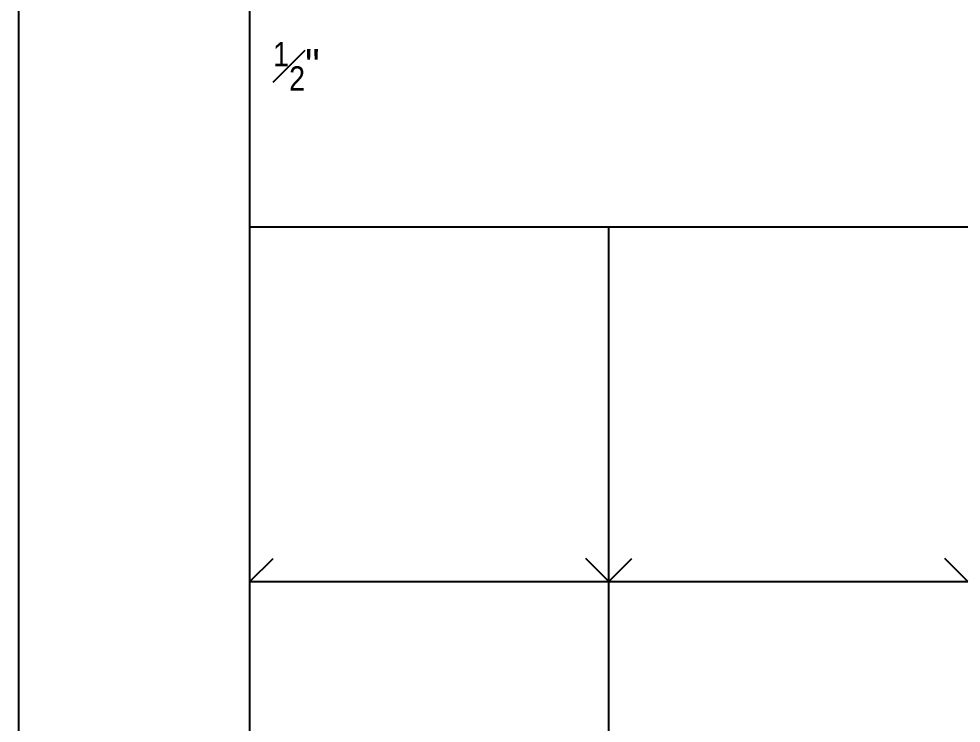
# Model space of a CAD drawing. Header units: inches. Extents: x -16404 to 14624, y -1591 to 16152.
# Drawn here: x -9248.4 to -8759, y 3174.6 to 3540 of the extents above; entities that cross this region are included whole.
import ezdxf

# ---------------------------------------------------------------- set-up
doc = ezdxf.new("R2010")
doc.units = ezdxf.units.IN
doc.header["$LTSCALE"] = 24
doc.header["$MEASUREMENT"] = 0
doc.linetypes.add('DASHED2', pattern=[0.375, 0.25, -0.125])
doc.layers.get('0').update_dxf_attribs({"linetype": 'CONTINUOUS'})
doc.layers.add('S-ANNO-GRID-NONPLOT', color=251, linetype='CONTINUOUS', plot=False)
doc.layers.add('S-ANNO-NONPLOT', color=253, linetype='CONTINUOUS', plot=False)
doc.styles.add('Arial', font='arial.ttf', dxfattribs={"width": 0.85})

# ---------------------------------------------------------------- blocks, each defined once
blk = doc.blocks.new('Se_24x36_DETAILS_GRID')
for p, q in [((0, 23), (7.767, 23)), ((0, 15.333), (0, 23)), ((7.767, 23), (15.535, 23)), ((7.767, 15.333), (7.767, 23)), ((0, 15.333), (0.5, 15.833)), ((7.767, 15.333), (8.267, 15.833)), ((0, 15.333), (7.767, 15.333)), ((0, 7.667), (0, 15.333)), ((7.767, 15.333), (15.535, 15.333)), ((7.767, 7.667), (7.767, 15.333))]:
    blk.add_line(p, q)
at = {"linetype": 'DASHED2', "ltscale": 0.5}
for p, q in [((7.767, 15.333), (7.267, 15.833)), ((15.535, 15.333), (15.035, 15.833))]:
    blk.add_line(p, q, dxfattribs=at)

msp = doc.modelspace()

# ---------------------------------------------------------------- linework, layer by layer
at = {"layer": 'S-ANNO-GRID-NONPLOT'}
msp.add_lwpolyline([(-6513.41764, 2880), (-9128.3678, 2880), (-9128.3678, 4440), (-6513.41764, 4440)], close=True, dxfattribs=at)
at = {"layer": 'S-ANNO-NONPLOT', "color": 6}
msp.add_lwpolyline([(-6393.41764, 2760), (-9248.3678, 2760), (-9248.3678, 4560), (-6393.41764, 4560)], close=True, dxfattribs=at)

# ---------------------------------------------------------------- block references
at = {"layer": 'S-ANNO-GRID-NONPLOT', "xscale": 24, "yscale": 24, "zscale": 24}
msp.add_blockref('Se_24x36_DETAILS_GRID', (-9128.3678, 2880), dxfattribs=at)

# ---------------------------------------------------------------- texts
at = {"layer": 'S-ANNO-GRID-NONPLOT', "color": 191, "insert": (-9116.3678, 3528), "char_height": 18, "width": 24.3428571, "attachment_point": 1, "style": 'Arial'}
msp.add_mtext('\\A1;{\\H0.7x;\\S1#2;}"', dxfattribs=at)

doc.saveas('drawing.dxf')
